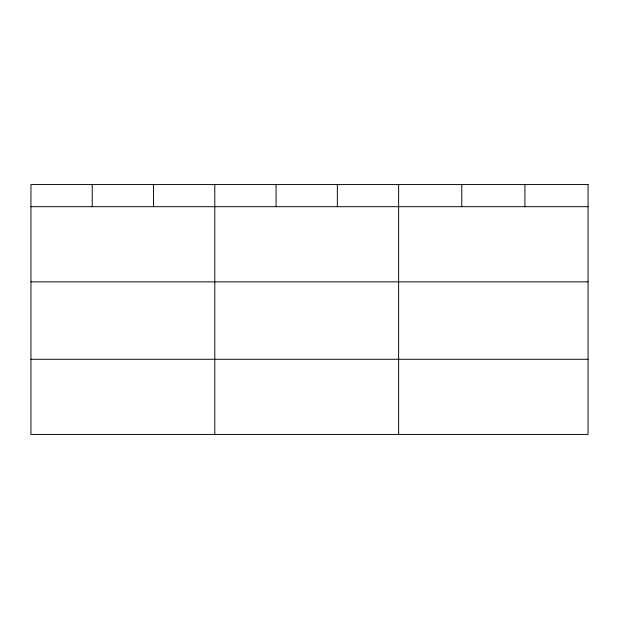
<?xml version="1.0" encoding="UTF-8"?>
<svg xmlns="http://www.w3.org/2000/svg" width="619" height="619" viewBox="0 0 619 619"><rect width="100%" height="100%" fill="white"/><g stroke="black" fill="none" stroke-linecap="round" stroke-linejoin="round"><path stroke-width="0.93" d="M30.95 206.692L588.05 206.692M30.95 281.846L588.05 281.846M30.95 359.275L588.05 359.275M524.912 184.57L524.912 206.692M461.774 184.57L461.774 206.692M398.636 184.57L398.636 434.43M337.355 184.57L337.355 206.692M276.074 184.57L276.074 206.692M214.793 184.57L214.793 434.43M153.512 184.57L153.512 206.692M92.231 184.57L92.231 206.692M588.05 184.57L30.95 184.57L30.95 434.43L588.05 434.43L588.05 184.57"/></g></svg>
